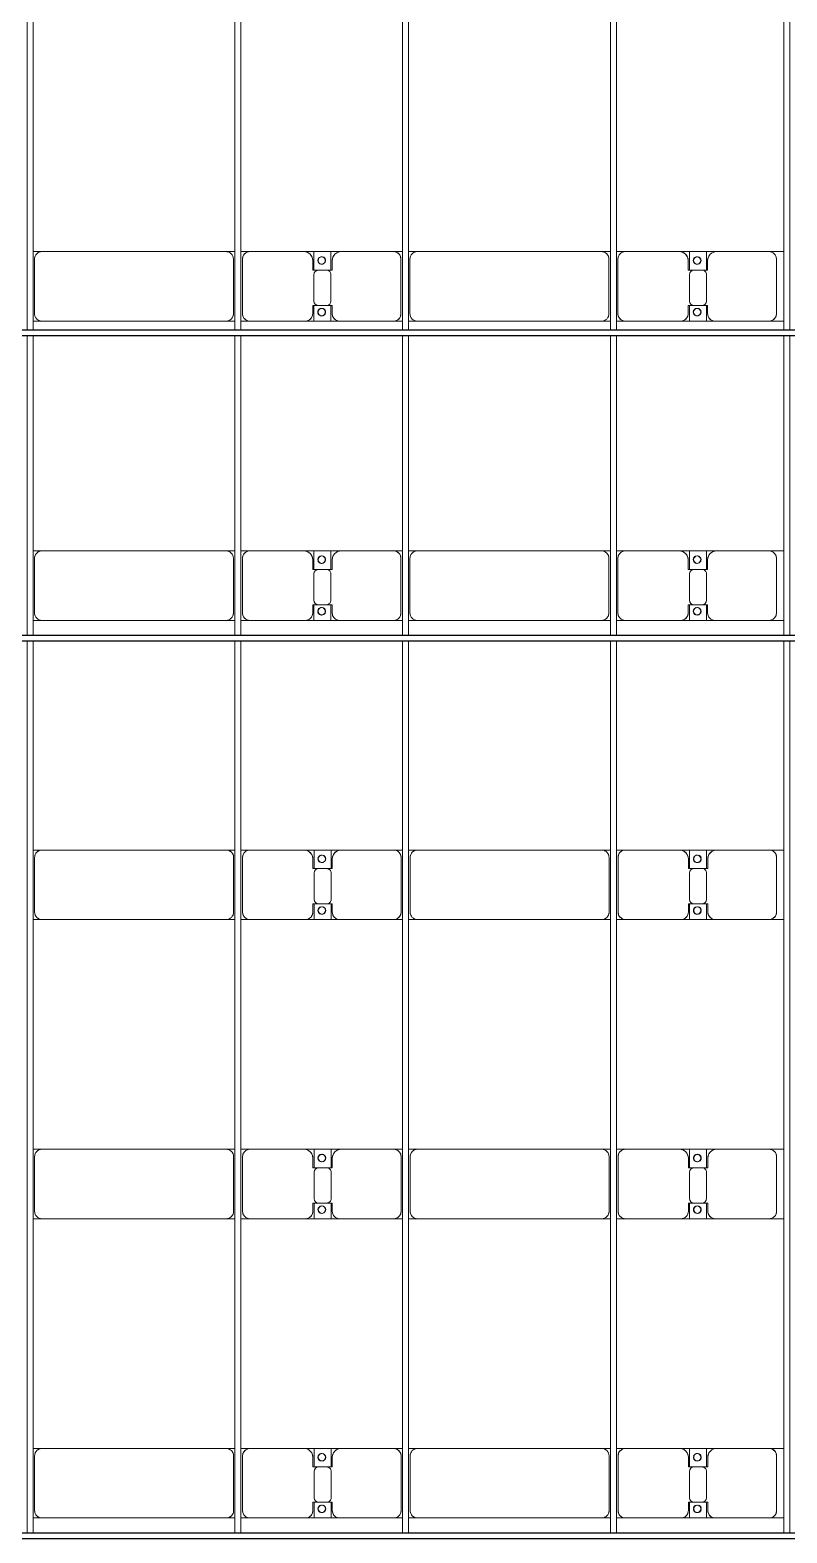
# Model space of a CAD drawing. Header units: millimetres. Extents: x -248177 to 167033, y 156986 to 268923.
# Drawn here: x -158803 to -153743, y 202419 to 212465 of the extents above; entities that cross this region are included whole.
import ezdxf

# ---------------------------------------------------------------- set-up
doc = ezdxf.new("R2010")
doc.units = ezdxf.units.MM
for name, color, linetype, lineweight in [('A-DETL-MBND', 5, 'Continuous', 9), ('A-GENM', 13, 'Continuous', 9), ('S-BEAM', 12, 'Continuous', 9)]:
    doc.layers.add(name, color=color, linetype=linetype, lineweight=lineweight)

# ---------------------------------------------------------------- blocks, each defined once
blk = doc.blocks.new('Dai phao do pin - DẢI PHAO ĐỠ PIN-V46-BỐ TRÍ KHUNG KẾT CẤU BÈ PIN 02')
at = {"layer": 'A-DETL-MBND', "color": 8}
for p, q in [((6850, 242), (6910, 242)), ((6850, 242), (6910, 242)), ((8140, 242), (6910, 242)), ((8140, 242), (8200, 242)), ((8140, 242), (8200, 242)), ((8240, 242), (8300, 242)), ((8240, 242), (8300, 242)), ((8660, 242), (8300, 242)), ((8660, 242), (8842, 242)), ((8842, 242), (8660, 242)), ((8728, 242), (8910, 242)), ((8728, 116), (8728, 242)), ((8910, 242), (8728, 242)), ((8842, 242), (8842, 116)), ((9260, 242), (8910, 242)), ((9260, 242), (9320, 242)), ((9260, 242), (9320, 242)), ((9360, 242), (9420, 242)), ((9360, 242), (9420, 242)), ((10650, 242), (9420, 242)), ((10650, 242), (10710, 242)), ((10650, 242), (10710, 242)), ((10750, 242), (10810, 242)), ((10750, 242), (10810, 242)), ((11170, 242), (10810, 242)), ((11170, 242), (11352, 242)), ((11352, 242), (11170, 242)), ((11238, 242), (11420, 242)), ((11238, 116), (11238, 242)), ((11420, 242), (11238, 242)), ((11352, 242), (11352, 116)), ((11770, 242), (11420, 242)), ((11770, 242), (11870, 242)), ((11770, 242), (11870, 242)), ((6860, 192), (6860, -173)), ((8190, -173), (8190, 192)), ((8250, 192), (8250, -173)), ((8720, 118), (8720, 182)), ((8812, 118), (8720, 118)), ((8850, 118), (8758, 118)), ((8850, 182), (8850, 118)), ((9310, -173), (9310, 192)), ((9370, 192), (9370, -173)), ((10700, -173), (10700, 192)), ((10760, 192), (10760, -173)), ((11230, 118), (11230, 182)), ((11322, 118), (11230, 118)), ((11360, 118), (11268, 118)), ((11360, 182), (11360, 118)), ((11820, -173), (11820, 192)), ((8728, 88), (8728, -88)), ((8842, -88), (8842, 88)), ((11238, 88), (11238, -88)), ((11352, -88), (11352, 88)), ((8720, -173), (8720, -118)), ((8720, -118), (8812, -118)), ((8728, -223), (8728, -116)), ((8758, -118), (8850, -118)), ((8842, -116), (8842, -223)), ((8850, -118), (8850, -173)), ((11230, -173), (11230, -118)), ((11230, -118), (11322, -118)), ((11238, -223), (11238, -116)), ((11268, -118), (11360, -118)), ((11352, -116), (11352, -223)), ((11360, -118), (11360, -173)), ((6910, -223), (6850, -223)), ((6910, -223), (6850, -223)), ((6910, -223), (8140, -223)), ((8200, -223), (8140, -223)), ((8200, -223), (8140, -223)), ((8300, -223), (8240, -223)), ((8300, -223), (8240, -223)), ((8300, -223), (8670, -223)), ((8842, -223), (8670, -223)), ((8670, -223), (8842, -223)), ((8900, -223), (8728, -223)), ((8728, -223), (8900, -223)), ((8900, -223), (9260, -223)), ((9320, -223), (9260, -223)), ((9320, -223), (9260, -223)), ((9420, -223), (9360, -223)), ((9420, -223), (9360, -223)), ((9420, -223), (10650, -223)), ((10710, -223), (10650, -223)), ((10710, -223), (10650, -223)), ((10810, -223), (10750, -223)), ((10810, -223), (10750, -223)), ((10810, -223), (11180, -223)), ((11352, -223), (11180, -223)), ((11180, -223), (11352, -223)), ((11410, -223), (11238, -223)), ((11238, -223), (11410, -223)), ((11410, -223), (11770, -223)), ((11870, -223), (11770, -223)), ((11870, -223), (11770, -223))]:
    blk.add_line(p, q, dxfattribs=at)
for centre, radius, start, end in [((6910, 192), 50, 90, 180), ((6910, 192), 50, 150, 180), ((6910, 192), 50, 105, 135), ((8140, 192), 50, 360, 90), ((8140, 192), 50, 60, 90), ((8140, 192), 50, 15, 30), ((8300, 192), 50, 90, 180), ((8300, 192), 50, 105, 180), ((8660, 182), 60, 0, 90), ((8660, 182), 60, 0, 60), ((8779, 183), 25, 360, 180), ((8779, 183), 25, 360, 165), ((8781, 183), 25, 0, 180), ((8781, 183), 25, 90, 180), ((8781, 183), 25, 15, 75), ((8910, 182), 60, 90, 180), ((8910, 182), 60, 120, 180), ((9260, 192), 50, 0, 90), ((9260, 192), 50, 0, 75), ((9420, 192), 50, 90, 180), ((9420, 192), 50, 150, 180), ((9420, 192), 50, 105, 135), ((10650, 192), 50, 360, 90), ((10650, 192), 50, 60, 90), ((10650, 192), 50, 15, 30), ((10810, 192), 50, 90, 180), ((10810, 192), 50, 105, 180), ((11170, 182), 60, 360, 90), ((11170, 182), 60, 360, 60), ((11289, 183), 25, 0, 180), ((11289, 183), 25, 0, 165), ((11291, 183), 25, 360, 180), ((11291, 183), 25, 90, 180), ((11291, 183), 25, 15, 75), ((11420, 182), 60, 90, 180), ((11420, 182), 60, 120, 180), ((11770, 192), 50, 360, 90), ((11770, 192), 50, 360, 75), ((8758, 88), 30, 90, 180), ((8779, 183), 25, 180, 360), ((8781, 183), 25, 180, 360), ((8781, 183), 25, 180, 300), ((8779, 183), 25, 210, 360), ((8781, 183), 25, 330, 345), ((8812, 88), 30, 360, 90), ((11268, 88), 30, 90, 180), ((11289, 183), 25, 180, 0), ((11291, 183), 25, 180, 0), ((11291, 183), 25, 180, 300), ((11289, 183), 25, 210, 0), ((11291, 183), 25, 330, 345), ((11322, 88), 30, 0, 90), ((8758, -88), 30, 180, 270), ((8812, -88), 30, 270, 0), ((11268, -88), 30, 180, 270), ((11322, -88), 30, 270, 360), ((6910, -173), 50, 180, 270), ((6910, -173), 50, 180, 210), ((8140, -173), 50, 270, 360), ((8140, -173), 50, 330, 360), ((8300, -173), 50, 180, 270), ((8300, -173), 50, 180, 255), ((8670, -173), 50, 270, 360), ((8670, -173), 50, 285, 360), ((8779, -162), 25, 0, 180), ((8779, -162), 25, 105, 165), ((8779, -162), 25, 180, 0), ((8779, -162), 25, 195, 0), ((8781, -162), 25, 0, 180), ((8781, -162), 25, 105, 180), ((8781, -162), 25, 180, 0), ((8781, -162), 25, 180, 270), ((8779, -162), 25, 0, 75), ((8781, -162), 25, 15, 75), ((8781, -162), 25, 285, 345), ((8900, -173), 50, 180, 270), ((8900, -173), 50, 180, 255), ((9260, -173), 50, 270, 360), ((9260, -173), 50, 285, 360), ((9420, -173), 50, 180, 270), ((9420, -173), 50, 180, 210), ((10650, -173), 50, 270, 360), ((10650, -173), 50, 330, 360), ((10810, -173), 50, 180, 270), ((10810, -173), 50, 180, 255), ((11180, -173), 50, 270, 0), ((11180, -173), 50, 285, 0), ((11289, -162), 25, 0, 180), ((11289, -162), 25, 105, 165), ((11289, -162), 25, 180, 0), ((11289, -162), 25, 195, 360), ((11291, -162), 25, 360, 180), ((11291, -162), 25, 105, 180), ((11291, -162), 25, 180, 360), ((11291, -162), 25, 180, 270), ((11289, -162), 25, 360, 75), ((11291, -162), 25, 15, 75), ((11291, -162), 25, 285, 345), ((11410, -173), 50, 180, 270), ((11410, -173), 50, 180, 255), ((11770, -173), 50, 270, 0), ((11770, -173), 50, 285, 360), ((6910, -173), 50, 240, 270), ((8140, -173), 50, 285, 300), ((9420, -173), 50, 240, 270), ((10650, -173), 50, 285, 300)]:
    blk.add_arc(centre, radius, start, end, dxfattribs=at)
blk = doc.blocks.new('Dai phao do pin - DẢI PHAO ĐỠ PIN-V47-BỐ TRÍ KHUNG KẾT CẤU BÈ PIN 02')
at = {"layer": 'A-DETL-MBND', "color": 8}
for p, q in [((6850, 242), (6910, 242)), ((6850, 242), (6910, 242)), ((8140, 242), (6910, 242)), ((8140, 242), (8200, 242)), ((8140, 242), (8200, 242)), ((8240, 242), (8300, 242)), ((8240, 242), (8300, 242)), ((8660, 242), (8300, 242)), ((8660, 242), (8842, 242)), ((8842, 242), (8660, 242)), ((8728, 242), (8910, 242)), ((8728, 116), (8728, 242)), ((8910, 242), (8728, 242)), ((8842, 242), (8842, 116)), ((9260, 242), (8910, 242)), ((9260, 242), (9320, 242)), ((9260, 242), (9320, 242)), ((9360, 242), (9420, 242)), ((9360, 242), (9420, 242)), ((10650, 242), (9420, 242)), ((10650, 242), (10710, 242)), ((10650, 242), (10710, 242)), ((10750, 242), (10810, 242)), ((10750, 242), (10810, 242)), ((11170, 242), (10810, 242)), ((11170, 242), (11352, 242)), ((11352, 242), (11170, 242)), ((11238, 242), (11420, 242)), ((11238, 116), (11238, 242)), ((11420, 242), (11238, 242)), ((11352, 242), (11352, 116)), ((11770, 242), (11420, 242)), ((11770, 242), (11870, 242)), ((11770, 242), (11870, 242)), ((6860, 192), (6860, -173)), ((8190, -173), (8190, 192)), ((8250, 192), (8250, -173)), ((8720, 118), (8720, 182)), ((8812, 118), (8720, 118)), ((8850, 118), (8758, 118)), ((8850, 182), (8850, 118)), ((9310, -173), (9310, 192)), ((9370, 192), (9370, -173)), ((10700, -173), (10700, 192)), ((10760, 192), (10760, -173)), ((11230, 118), (11230, 182)), ((11322, 118), (11230, 118)), ((11360, 118), (11268, 118)), ((11360, 182), (11360, 118)), ((11820, -173), (11820, 192)), ((8728, 88), (8728, -88)), ((8842, -88), (8842, 88)), ((11238, 88), (11238, -88)), ((11352, -88), (11352, 88)), ((8720, -173), (8720, -118)), ((8720, -118), (8812, -118)), ((8728, -223), (8728, -116)), ((8758, -118), (8850, -118)), ((8842, -116), (8842, -223)), ((8850, -118), (8850, -173)), ((11230, -173), (11230, -118)), ((11230, -118), (11322, -118)), ((11238, -223), (11238, -116)), ((11268, -118), (11360, -118)), ((11352, -116), (11352, -223)), ((11360, -118), (11360, -173)), ((6910, -223), (6850, -223)), ((6910, -223), (6850, -223)), ((6910, -223), (8140, -223)), ((8200, -223), (8140, -223)), ((8200, -223), (8140, -223)), ((8300, -223), (8240, -223)), ((8300, -223), (8240, -223)), ((8300, -223), (8670, -223)), ((8842, -223), (8670, -223)), ((8670, -223), (8842, -223)), ((8900, -223), (8728, -223)), ((8728, -223), (8900, -223)), ((8900, -223), (9260, -223)), ((9320, -223), (9260, -223)), ((9320, -223), (9260, -223)), ((9420, -223), (9360, -223)), ((9420, -223), (9360, -223)), ((9420, -223), (10650, -223)), ((10710, -223), (10650, -223)), ((10710, -223), (10650, -223)), ((10810, -223), (10750, -223)), ((10810, -223), (10750, -223)), ((10810, -223), (11180, -223)), ((11352, -223), (11180, -223)), ((11180, -223), (11352, -223)), ((11410, -223), (11238, -223)), ((11238, -223), (11410, -223)), ((11410, -223), (11770, -223)), ((11870, -223), (11770, -223)), ((11870, -223), (11770, -223))]:
    blk.add_line(p, q, dxfattribs=at)
for centre, radius, start, end in [((6910, 192), 50, 90, 180), ((6910, 192), 50, 150, 180), ((6910, 192), 50, 105, 135), ((8140, 192), 50, 360, 90), ((8140, 192), 50, 60, 90), ((8140, 192), 50, 15, 30), ((8300, 192), 50, 90, 180), ((8300, 192), 50, 105, 180), ((8660, 182), 60, 0, 90), ((8660, 182), 60, 0, 60), ((8779, 183), 25, 360, 180), ((8779, 183), 25, 360, 165), ((8781, 183), 25, 0, 180), ((8781, 183), 25, 90, 180), ((8781, 183), 25, 15, 75), ((8910, 182), 60, 90, 180), ((8910, 182), 60, 120, 180), ((9260, 192), 50, 0, 90), ((9260, 192), 50, 0, 75), ((9420, 192), 50, 90, 180), ((9420, 192), 50, 150, 180), ((9420, 192), 50, 105, 135), ((10650, 192), 50, 360, 90), ((10650, 192), 50, 60, 90), ((10650, 192), 50, 15, 30), ((10810, 192), 50, 90, 180), ((10810, 192), 50, 105, 180), ((11170, 182), 60, 360, 90), ((11170, 182), 60, 360, 60), ((11289, 183), 25, 0, 180), ((11289, 183), 25, 0, 165), ((11291, 183), 25, 360, 180), ((11291, 183), 25, 90, 180), ((11291, 183), 25, 15, 75), ((11420, 182), 60, 90, 180), ((11420, 182), 60, 120, 180), ((11770, 192), 50, 360, 90), ((11770, 192), 50, 360, 75), ((8758, 88), 30, 90, 180), ((8779, 183), 25, 180, 360), ((8781, 183), 25, 180, 360), ((8781, 183), 25, 180, 300), ((8779, 183), 25, 210, 360), ((8781, 183), 25, 330, 345), ((8812, 88), 30, 360, 90), ((11268, 88), 30, 90, 180), ((11289, 183), 25, 180, 0), ((11291, 183), 25, 180, 0), ((11291, 183), 25, 180, 300), ((11289, 183), 25, 210, 0), ((11291, 183), 25, 330, 345), ((11322, 88), 30, 0, 90), ((8758, -88), 30, 180, 270), ((8812, -88), 30, 270, 0), ((11268, -88), 30, 180, 270), ((11322, -88), 30, 270, 360), ((6910, -173), 50, 180, 270), ((6910, -173), 50, 180, 210), ((8140, -173), 50, 270, 360), ((8140, -173), 50, 330, 360), ((8300, -173), 50, 180, 270), ((8300, -173), 50, 180, 255), ((8670, -173), 50, 270, 360), ((8670, -173), 50, 285, 360), ((8779, -162), 25, 0, 180), ((8779, -162), 25, 105, 165), ((8779, -162), 25, 180, 0), ((8779, -162), 25, 195, 0), ((8781, -162), 25, 0, 180), ((8781, -162), 25, 105, 180), ((8781, -162), 25, 180, 0), ((8781, -162), 25, 180, 270), ((8779, -162), 25, 0, 75), ((8781, -162), 25, 15, 75), ((8781, -162), 25, 285, 345), ((8900, -173), 50, 180, 270), ((8900, -173), 50, 180, 255), ((9260, -173), 50, 270, 360), ((9260, -173), 50, 285, 360), ((9420, -173), 50, 180, 270), ((9420, -173), 50, 180, 210), ((10650, -173), 50, 270, 360), ((10650, -173), 50, 330, 360), ((10810, -173), 50, 180, 270), ((10810, -173), 50, 180, 255), ((11180, -173), 50, 270, 0), ((11180, -173), 50, 285, 0), ((11289, -162), 25, 0, 180), ((11289, -162), 25, 105, 165), ((11289, -162), 25, 180, 0), ((11289, -162), 25, 195, 360), ((11291, -162), 25, 360, 180), ((11291, -162), 25, 105, 180), ((11291, -162), 25, 180, 360), ((11291, -162), 25, 180, 270), ((11289, -162), 25, 360, 75), ((11291, -162), 25, 15, 75), ((11291, -162), 25, 285, 345), ((11410, -173), 50, 180, 270), ((11410, -173), 50, 180, 255), ((11770, -173), 50, 270, 0), ((11770, -173), 50, 285, 360), ((6910, -173), 50, 240, 270), ((8140, -173), 50, 285, 300), ((9420, -173), 50, 240, 270), ((10650, -173), 50, 285, 300)]:
    blk.add_arc(centre, radius, start, end, dxfattribs=at)
blk = doc.blocks.new('Dai phao do pin - DẢI PHAO ĐỠ PIN-V48-BỐ TRÍ KHUNG KẾT CẤU BÈ PIN 02')
at = {"layer": 'A-DETL-MBND', "color": 8}
for p, q in [((6850, 242), (6910, 242)), ((6850, 242), (6910, 242)), ((8140, 242), (6910, 242)), ((8140, 242), (8200, 242)), ((8140, 242), (8200, 242)), ((8240, 242), (8300, 242)), ((8240, 242), (8300, 242)), ((8660, 242), (8300, 242)), ((8660, 242), (8842, 242)), ((8842, 242), (8660, 242)), ((8728, 242), (8910, 242)), ((8728, 116), (8728, 242)), ((8910, 242), (8728, 242)), ((8842, 242), (8842, 116)), ((9260, 242), (8910, 242)), ((9260, 242), (9320, 242)), ((9260, 242), (9320, 242)), ((9360, 242), (9420, 242)), ((9360, 242), (9420, 242)), ((10650, 242), (9420, 242)), ((10650, 242), (10710, 242)), ((10650, 242), (10710, 242)), ((10750, 242), (10810, 242)), ((10750, 242), (10810, 242)), ((11170, 242), (10810, 242)), ((11170, 242), (11352, 242)), ((11352, 242), (11170, 242)), ((11238, 242), (11420, 242)), ((11238, 116), (11238, 242)), ((11420, 242), (11238, 242)), ((11352, 242), (11352, 116)), ((11770, 242), (11420, 242)), ((11770, 242), (11870, 242)), ((11770, 242), (11870, 242)), ((6860, 192), (6860, -173)), ((8190, -173), (8190, 192)), ((8250, 192), (8250, -173)), ((8720, 118), (8720, 182)), ((8812, 118), (8720, 118)), ((8850, 118), (8758, 118)), ((8850, 182), (8850, 118)), ((9310, -173), (9310, 192)), ((9370, 192), (9370, -173)), ((10700, -173), (10700, 192)), ((10760, 192), (10760, -173)), ((11230, 118), (11230, 182)), ((11322, 118), (11230, 118)), ((11360, 118), (11268, 118)), ((11360, 182), (11360, 118)), ((11820, -173), (11820, 192)), ((8728, 88), (8728, -88)), ((8842, -88), (8842, 88)), ((11238, 88), (11238, -88)), ((11352, -88), (11352, 88)), ((8720, -173), (8720, -118)), ((8720, -118), (8812, -118)), ((8728, -223), (8728, -116)), ((8758, -118), (8850, -118)), ((8842, -116), (8842, -223)), ((8850, -118), (8850, -173)), ((11230, -173), (11230, -118)), ((11230, -118), (11322, -118)), ((11238, -223), (11238, -116)), ((11268, -118), (11360, -118)), ((11352, -116), (11352, -223)), ((11360, -118), (11360, -173)), ((6910, -223), (6850, -223)), ((6910, -223), (6850, -223)), ((6910, -223), (8140, -223)), ((8200, -223), (8140, -223)), ((8200, -223), (8140, -223)), ((8300, -223), (8240, -223)), ((8300, -223), (8240, -223)), ((8300, -223), (8670, -223)), ((8842, -223), (8670, -223)), ((8670, -223), (8842, -223)), ((8900, -223), (8728, -223)), ((8728, -223), (8900, -223)), ((8900, -223), (9260, -223)), ((9320, -223), (9260, -223)), ((9320, -223), (9260, -223)), ((9420, -223), (9360, -223)), ((9420, -223), (9360, -223)), ((9420, -223), (10650, -223)), ((10710, -223), (10650, -223)), ((10710, -223), (10650, -223)), ((10810, -223), (10750, -223)), ((10810, -223), (10750, -223)), ((10810, -223), (11180, -223)), ((11352, -223), (11180, -223)), ((11180, -223), (11352, -223)), ((11410, -223), (11238, -223)), ((11238, -223), (11410, -223)), ((11410, -223), (11770, -223)), ((11870, -223), (11770, -223)), ((11870, -223), (11770, -223))]:
    blk.add_line(p, q, dxfattribs=at)
for centre, radius, start, end in [((6910, 192), 50, 90, 180), ((6910, 192), 50, 150, 180), ((6910, 192), 50, 105, 135), ((8140, 192), 50, 360, 90), ((8140, 192), 50, 60, 90), ((8140, 192), 50, 15, 30), ((8300, 192), 50, 90, 180), ((8300, 192), 50, 105, 180), ((8660, 182), 60, 0, 90), ((8660, 182), 60, 0, 60), ((8779, 183), 25, 360, 180), ((8779, 183), 25, 360, 165), ((8781, 183), 25, 0, 180), ((8781, 183), 25, 90, 180), ((8781, 183), 25, 15, 75), ((8910, 182), 60, 90, 180), ((8910, 182), 60, 120, 180), ((9260, 192), 50, 0, 90), ((9260, 192), 50, 0, 75), ((9420, 192), 50, 90, 180), ((9420, 192), 50, 150, 180), ((9420, 192), 50, 105, 135), ((10650, 192), 50, 360, 90), ((10650, 192), 50, 60, 90), ((10650, 192), 50, 15, 30), ((10810, 192), 50, 90, 180), ((10810, 192), 50, 105, 180), ((11170, 182), 60, 360, 90), ((11170, 182), 60, 360, 60), ((11289, 183), 25, 0, 180), ((11289, 183), 25, 0, 165), ((11291, 183), 25, 360, 180), ((11291, 183), 25, 90, 180), ((11291, 183), 25, 15, 75), ((11420, 182), 60, 90, 180), ((11420, 182), 60, 120, 180), ((11770, 192), 50, 360, 90), ((11770, 192), 50, 360, 75), ((8758, 88), 30, 90, 180), ((8779, 183), 25, 180, 360), ((8781, 183), 25, 180, 360), ((8781, 183), 25, 180, 300), ((8779, 183), 25, 210, 360), ((8781, 183), 25, 330, 345), ((8812, 88), 30, 360, 90), ((11268, 88), 30, 90, 180), ((11289, 183), 25, 180, 0), ((11291, 183), 25, 180, 0), ((11291, 183), 25, 180, 300), ((11289, 183), 25, 210, 0), ((11291, 183), 25, 330, 345), ((11322, 88), 30, 0, 90), ((8758, -88), 30, 180, 270), ((8812, -88), 30, 270, 0), ((11268, -88), 30, 180, 270), ((11322, -88), 30, 270, 360), ((6910, -173), 50, 180, 270), ((6910, -173), 50, 180, 210), ((8140, -173), 50, 270, 360), ((8140, -173), 50, 330, 360), ((8300, -173), 50, 180, 270), ((8300, -173), 50, 180, 255), ((8670, -173), 50, 270, 360), ((8670, -173), 50, 285, 360), ((8779, -162), 25, 0, 180), ((8779, -162), 25, 105, 165), ((8779, -162), 25, 180, 0), ((8779, -162), 25, 195, 0), ((8781, -162), 25, 0, 180), ((8781, -162), 25, 105, 180), ((8781, -162), 25, 180, 0), ((8781, -162), 25, 180, 270), ((8779, -162), 25, 0, 75), ((8781, -162), 25, 15, 75), ((8781, -162), 25, 285, 345), ((8900, -173), 50, 180, 270), ((8900, -173), 50, 180, 255), ((9260, -173), 50, 270, 360), ((9260, -173), 50, 285, 360), ((9420, -173), 50, 180, 270), ((9420, -173), 50, 180, 210), ((10650, -173), 50, 270, 360), ((10650, -173), 50, 330, 360), ((10810, -173), 50, 180, 270), ((10810, -173), 50, 180, 255), ((11180, -173), 50, 270, 0), ((11180, -173), 50, 285, 0), ((11289, -162), 25, 0, 180), ((11289, -162), 25, 105, 165), ((11289, -162), 25, 180, 0), ((11289, -162), 25, 195, 360), ((11291, -162), 25, 360, 180), ((11291, -162), 25, 105, 180), ((11291, -162), 25, 180, 360), ((11291, -162), 25, 180, 270), ((11289, -162), 25, 360, 75), ((11291, -162), 25, 15, 75), ((11291, -162), 25, 285, 345), ((11410, -173), 50, 180, 270), ((11410, -173), 50, 180, 255), ((11770, -173), 50, 270, 0), ((11770, -173), 50, 285, 360), ((6910, -173), 50, 240, 270), ((8140, -173), 50, 285, 300), ((9420, -173), 50, 240, 270), ((10650, -173), 50, 285, 300)]:
    blk.add_arc(centre, radius, start, end, dxfattribs=at)
blk = doc.blocks.new('Dai phao do pin - DẢI PHAO ĐỠ PIN-V49-BỐ TRÍ KHUNG KẾT CẤU BÈ PIN 02')
at = {"layer": 'A-DETL-MBND', "color": 8}
for p, q in [((6850, 242), (6910, 242)), ((6850, 242), (6910, 242)), ((8140, 242), (6910, 242)), ((8140, 242), (8200, 242)), ((8140, 242), (8200, 242)), ((8240, 242), (8300, 242)), ((8240, 242), (8300, 242)), ((8660, 242), (8300, 242)), ((8660, 242), (8842, 242)), ((8842, 242), (8660, 242)), ((8728, 242), (8910, 242)), ((8728, 116), (8728, 242)), ((8910, 242), (8728, 242)), ((8842, 242), (8842, 116)), ((9260, 242), (8910, 242)), ((9260, 242), (9320, 242)), ((9260, 242), (9320, 242)), ((9360, 242), (9420, 242)), ((9360, 242), (9420, 242)), ((10650, 242), (9420, 242)), ((10650, 242), (10710, 242)), ((10650, 242), (10710, 242)), ((10750, 242), (10810, 242)), ((10750, 242), (10810, 242)), ((11170, 242), (10810, 242)), ((11170, 242), (11352, 242)), ((11352, 242), (11170, 242)), ((11238, 242), (11420, 242)), ((11238, 116), (11238, 242)), ((11420, 242), (11238, 242)), ((11352, 242), (11352, 116)), ((11770, 242), (11420, 242)), ((11770, 242), (11870, 242)), ((11770, 242), (11870, 242)), ((6860, 192), (6860, -173)), ((8190, -173), (8190, 192)), ((8250, 192), (8250, -173)), ((8720, 118), (8720, 182)), ((8812, 118), (8720, 118)), ((8850, 118), (8758, 118)), ((8850, 182), (8850, 118)), ((9310, -173), (9310, 192)), ((9370, 192), (9370, -173)), ((10700, -173), (10700, 192)), ((10760, 192), (10760, -173)), ((11230, 118), (11230, 182)), ((11322, 118), (11230, 118)), ((11360, 118), (11268, 118)), ((11360, 182), (11360, 118)), ((11820, -173), (11820, 192)), ((8728, 88), (8728, -88)), ((8842, -88), (8842, 88)), ((11238, 88), (11238, -88)), ((11352, -88), (11352, 88)), ((8720, -173), (8720, -118)), ((8720, -118), (8812, -118)), ((8728, -223), (8728, -116)), ((8758, -118), (8850, -118)), ((8842, -116), (8842, -223)), ((8850, -118), (8850, -173)), ((11230, -173), (11230, -118)), ((11230, -118), (11322, -118)), ((11238, -223), (11238, -116)), ((11268, -118), (11360, -118)), ((11352, -116), (11352, -223)), ((11360, -118), (11360, -173)), ((6910, -223), (6850, -223)), ((6910, -223), (6850, -223)), ((6910, -223), (8140, -223)), ((8200, -223), (8140, -223)), ((8200, -223), (8140, -223)), ((8300, -223), (8240, -223)), ((8300, -223), (8240, -223)), ((8300, -223), (8670, -223)), ((8842, -223), (8670, -223)), ((8670, -223), (8842, -223)), ((8900, -223), (8728, -223)), ((8728, -223), (8900, -223)), ((8900, -223), (9260, -223)), ((9320, -223), (9260, -223)), ((9320, -223), (9260, -223)), ((9420, -223), (9360, -223)), ((9420, -223), (9360, -223)), ((9420, -223), (10650, -223)), ((10710, -223), (10650, -223)), ((10710, -223), (10650, -223)), ((10810, -223), (10750, -223)), ((10810, -223), (10750, -223)), ((10810, -223), (11180, -223)), ((11352, -223), (11180, -223)), ((11180, -223), (11352, -223)), ((11410, -223), (11238, -223)), ((11238, -223), (11410, -223)), ((11410, -223), (11770, -223)), ((11870, -223), (11770, -223)), ((11870, -223), (11770, -223))]:
    blk.add_line(p, q, dxfattribs=at)
for centre, radius, start, end in [((6910, 192), 50, 90, 180), ((6910, 192), 50, 150, 180), ((6910, 192), 50, 105, 135), ((8140, 192), 50, 360, 90), ((8140, 192), 50, 60, 90), ((8140, 192), 50, 15, 30), ((8300, 192), 50, 90, 180), ((8300, 192), 50, 105, 180), ((8660, 182), 60, 0, 90), ((8660, 182), 60, 0, 60), ((8779, 183), 25, 360, 180), ((8779, 183), 25, 360, 165), ((8781, 183), 25, 0, 180), ((8781, 183), 25, 90, 180), ((8781, 183), 25, 15, 75), ((8910, 182), 60, 90, 180), ((8910, 182), 60, 120, 180), ((9260, 192), 50, 0, 90), ((9260, 192), 50, 0, 75), ((9420, 192), 50, 90, 180), ((9420, 192), 50, 150, 180), ((9420, 192), 50, 105, 135), ((10650, 192), 50, 360, 90), ((10650, 192), 50, 60, 90), ((10650, 192), 50, 15, 30), ((10810, 192), 50, 90, 180), ((10810, 192), 50, 105, 180), ((11170, 182), 60, 360, 90), ((11170, 182), 60, 360, 60), ((11289, 183), 25, 0, 180), ((11289, 183), 25, 0, 165), ((11291, 183), 25, 360, 180), ((11291, 183), 25, 90, 180), ((11291, 183), 25, 15, 75), ((11420, 182), 60, 90, 180), ((11420, 182), 60, 120, 180), ((11770, 192), 50, 360, 90), ((11770, 192), 50, 360, 75), ((8758, 88), 30, 90, 180), ((8779, 183), 25, 180, 360), ((8781, 183), 25, 180, 360), ((8781, 183), 25, 180, 300), ((8779, 183), 25, 210, 360), ((8781, 183), 25, 330, 345), ((8812, 88), 30, 360, 90), ((11268, 88), 30, 90, 180), ((11289, 183), 25, 180, 0), ((11291, 183), 25, 180, 0), ((11291, 183), 25, 180, 300), ((11289, 183), 25, 210, 0), ((11291, 183), 25, 330, 345), ((11322, 88), 30, 0, 90), ((8758, -88), 30, 180, 270), ((8812, -88), 30, 270, 0), ((11268, -88), 30, 180, 270), ((11322, -88), 30, 270, 360), ((6910, -173), 50, 180, 270), ((6910, -173), 50, 180, 210), ((8140, -173), 50, 270, 360), ((8140, -173), 50, 330, 360), ((8300, -173), 50, 180, 270), ((8300, -173), 50, 180, 255), ((8670, -173), 50, 270, 360), ((8670, -173), 50, 285, 360), ((8779, -162), 25, 0, 180), ((8779, -162), 25, 105, 165), ((8779, -162), 25, 180, 0), ((8779, -162), 25, 195, 0), ((8781, -162), 25, 0, 180), ((8781, -162), 25, 105, 180), ((8781, -162), 25, 180, 0), ((8781, -162), 25, 180, 270), ((8779, -162), 25, 0, 75), ((8781, -162), 25, 15, 75), ((8781, -162), 25, 285, 345), ((8900, -173), 50, 180, 270), ((8900, -173), 50, 180, 255), ((9260, -173), 50, 270, 360), ((9260, -173), 50, 285, 360), ((9420, -173), 50, 180, 270), ((9420, -173), 50, 180, 210), ((10650, -173), 50, 270, 360), ((10650, -173), 50, 330, 360), ((10810, -173), 50, 180, 270), ((10810, -173), 50, 180, 255), ((11180, -173), 50, 270, 0), ((11180, -173), 50, 285, 0), ((11289, -162), 25, 0, 180), ((11289, -162), 25, 105, 165), ((11289, -162), 25, 180, 0), ((11289, -162), 25, 195, 360), ((11291, -162), 25, 360, 180), ((11291, -162), 25, 105, 180), ((11291, -162), 25, 180, 360), ((11291, -162), 25, 180, 270), ((11289, -162), 25, 360, 75), ((11291, -162), 25, 15, 75), ((11291, -162), 25, 285, 345), ((11410, -173), 50, 180, 270), ((11410, -173), 50, 180, 255), ((11770, -173), 50, 270, 0), ((11770, -173), 50, 285, 360), ((6910, -173), 50, 240, 270), ((8140, -173), 50, 285, 300), ((9420, -173), 50, 240, 270), ((10650, -173), 50, 285, 300)]:
    blk.add_arc(centre, radius, start, end, dxfattribs=at)
blk = doc.blocks.new('Dai phao do pin - DẢI PHAO ĐỠ PIN-V50-BỐ TRÍ KHUNG KẾT CẤU BÈ PIN 02')
at = {"layer": 'A-DETL-MBND', "color": 8}
for p, q in [((6850, 242), (6910, 242)), ((6850, 242), (6910, 242)), ((8140, 242), (6910, 242)), ((8140, 242), (8200, 242)), ((8140, 242), (8200, 242)), ((8240, 242), (8300, 242)), ((8240, 242), (8300, 242)), ((8660, 242), (8300, 242)), ((8660, 242), (8842, 242)), ((8842, 242), (8660, 242)), ((8728, 242), (8910, 242)), ((8728, 116), (8728, 242)), ((8910, 242), (8728, 242)), ((8842, 242), (8842, 116)), ((9260, 242), (8910, 242)), ((9260, 242), (9320, 242)), ((9260, 242), (9320, 242)), ((9360, 242), (9420, 242)), ((9360, 242), (9420, 242)), ((10650, 242), (9420, 242)), ((10650, 242), (10710, 242)), ((10650, 242), (10710, 242)), ((10750, 242), (10810, 242)), ((10750, 242), (10810, 242)), ((11170, 242), (10810, 242)), ((11170, 242), (11352, 242)), ((11352, 242), (11170, 242)), ((11238, 242), (11420, 242)), ((11238, 116), (11238, 242)), ((11420, 242), (11238, 242)), ((11352, 242), (11352, 116)), ((11770, 242), (11420, 242)), ((11770, 242), (11870, 242)), ((11770, 242), (11870, 242)), ((6860, 192), (6860, -173)), ((8190, -173), (8190, 192)), ((8250, 192), (8250, -173)), ((8720, 118), (8720, 182)), ((8812, 118), (8720, 118)), ((8850, 118), (8758, 118)), ((8850, 182), (8850, 118)), ((9310, -173), (9310, 192)), ((9370, 192), (9370, -173)), ((10700, -173), (10700, 192)), ((10760, 192), (10760, -173)), ((11230, 118), (11230, 182)), ((11322, 118), (11230, 118)), ((11360, 118), (11268, 118)), ((11360, 182), (11360, 118)), ((11820, -173), (11820, 192)), ((8728, 88), (8728, -88)), ((8842, -88), (8842, 88)), ((11238, 88), (11238, -88)), ((11352, -88), (11352, 88)), ((8720, -173), (8720, -118)), ((8720, -118), (8812, -118)), ((8728, -223), (8728, -116)), ((8758, -118), (8850, -118)), ((8842, -116), (8842, -223)), ((8850, -118), (8850, -173)), ((11230, -173), (11230, -118)), ((11230, -118), (11322, -118)), ((11238, -223), (11238, -116)), ((11268, -118), (11360, -118)), ((11352, -116), (11352, -223)), ((11360, -118), (11360, -173)), ((6910, -223), (6850, -223)), ((6910, -223), (6850, -223)), ((6910, -223), (8140, -223)), ((8200, -223), (8140, -223)), ((8200, -223), (8140, -223)), ((8300, -223), (8240, -223)), ((8300, -223), (8240, -223)), ((8300, -223), (8670, -223)), ((8842, -223), (8670, -223)), ((8670, -223), (8842, -223)), ((8900, -223), (8728, -223)), ((8728, -223), (8900, -223)), ((8900, -223), (9260, -223)), ((9320, -223), (9260, -223)), ((9320, -223), (9260, -223)), ((9420, -223), (9360, -223)), ((9420, -223), (9360, -223)), ((9420, -223), (10650, -223)), ((10710, -223), (10650, -223)), ((10710, -223), (10650, -223)), ((10810, -223), (10750, -223)), ((10810, -223), (10750, -223)), ((10810, -223), (11180, -223)), ((11352, -223), (11180, -223)), ((11180, -223), (11352, -223)), ((11410, -223), (11238, -223)), ((11238, -223), (11410, -223)), ((11410, -223), (11770, -223)), ((11870, -223), (11770, -223)), ((11870, -223), (11770, -223))]:
    blk.add_line(p, q, dxfattribs=at)
for centre, radius, start, end in [((6910, 192), 50, 90, 180), ((6910, 192), 50, 150, 180), ((6910, 192), 50, 105, 135), ((8140, 192), 50, 360, 90), ((8140, 192), 50, 60, 90), ((8140, 192), 50, 15, 30), ((8300, 192), 50, 90, 180), ((8300, 192), 50, 105, 180), ((8660, 182), 60, 0, 90), ((8660, 182), 60, 0, 60), ((8779, 183), 25, 360, 180), ((8779, 183), 25, 360, 165), ((8781, 183), 25, 0, 180), ((8781, 183), 25, 90, 180), ((8781, 183), 25, 15, 75), ((8910, 182), 60, 90, 180), ((8910, 182), 60, 120, 180), ((9260, 192), 50, 0, 90), ((9260, 192), 50, 0, 75), ((9420, 192), 50, 90, 180), ((9420, 192), 50, 150, 180), ((9420, 192), 50, 105, 135), ((10650, 192), 50, 360, 90), ((10650, 192), 50, 60, 90), ((10650, 192), 50, 15, 30), ((10810, 192), 50, 90, 180), ((10810, 192), 50, 105, 180), ((11170, 182), 60, 360, 90), ((11170, 182), 60, 360, 60), ((11289, 183), 25, 0, 180), ((11289, 183), 25, 0, 165), ((11291, 183), 25, 360, 180), ((11291, 183), 25, 90, 180), ((11291, 183), 25, 15, 75), ((11420, 182), 60, 90, 180), ((11420, 182), 60, 120, 180), ((11770, 192), 50, 360, 90), ((11770, 192), 50, 360, 75), ((8758, 88), 30, 90, 180), ((8779, 183), 25, 180, 360), ((8781, 183), 25, 180, 360), ((8781, 183), 25, 180, 300), ((8779, 183), 25, 210, 360), ((8781, 183), 25, 330, 345), ((8812, 88), 30, 360, 90), ((11268, 88), 30, 90, 180), ((11289, 183), 25, 180, 0), ((11291, 183), 25, 180, 0), ((11291, 183), 25, 180, 300), ((11289, 183), 25, 210, 0), ((11291, 183), 25, 330, 345), ((11322, 88), 30, 0, 90), ((8758, -88), 30, 180, 270), ((8812, -88), 30, 270, 0), ((11268, -88), 30, 180, 270), ((11322, -88), 30, 270, 360), ((6910, -173), 50, 180, 270), ((6910, -173), 50, 180, 210), ((8140, -173), 50, 270, 360), ((8140, -173), 50, 330, 360), ((8300, -173), 50, 180, 270), ((8300, -173), 50, 180, 255), ((8670, -173), 50, 270, 360), ((8670, -173), 50, 285, 360), ((8779, -162), 25, 0, 180), ((8779, -162), 25, 105, 165), ((8779, -162), 25, 180, 0), ((8779, -162), 25, 195, 0), ((8781, -162), 25, 0, 180), ((8781, -162), 25, 105, 180), ((8781, -162), 25, 180, 0), ((8781, -162), 25, 180, 270), ((8779, -162), 25, 0, 75), ((8781, -162), 25, 15, 75), ((8781, -162), 25, 285, 345), ((8900, -173), 50, 180, 270), ((8900, -173), 50, 180, 255), ((9260, -173), 50, 270, 360), ((9260, -173), 50, 285, 360), ((9420, -173), 50, 180, 270), ((9420, -173), 50, 180, 210), ((10650, -173), 50, 270, 360), ((10650, -173), 50, 330, 360), ((10810, -173), 50, 180, 270), ((10810, -173), 50, 180, 255), ((11180, -173), 50, 270, 0), ((11180, -173), 50, 285, 0), ((11289, -162), 25, 0, 180), ((11289, -162), 25, 105, 165), ((11289, -162), 25, 180, 0), ((11289, -162), 25, 195, 360), ((11291, -162), 25, 360, 180), ((11291, -162), 25, 105, 180), ((11291, -162), 25, 180, 360), ((11291, -162), 25, 180, 270), ((11289, -162), 25, 360, 75), ((11291, -162), 25, 15, 75), ((11291, -162), 25, 285, 345), ((11410, -173), 50, 180, 270), ((11410, -173), 50, 180, 255), ((11770, -173), 50, 270, 0), ((11770, -173), 50, 285, 360), ((6910, -173), 50, 240, 270), ((8140, -173), 50, 285, 300), ((9420, -173), 50, 240, 270), ((10650, -173), 50, 285, 300)]:
    blk.add_arc(centre, radius, start, end, dxfattribs=at)
blk = doc.blocks.new('Dầm C52 - Dầm C52-24593-BỐ TRÍ KHUNG KẾT CẤU BÈ PIN 02')
at = {"layer": 'S-BEAM', "color": 1}
for p, q in [((-10178, 20), (-4218, 20)), ((-4178, 20), (-2178, 20)), ((-2138, 20), (3822, 20)), ((-4218, -20), (-10178, -20)), ((-2178, -20), (-4178, -20)), ((3822, -20), (-2138, -20))]:
    blk.add_line(p, q, dxfattribs=at)
blk = doc.blocks.new('Dầm C52 - Hộp 40x60-16517-BỐ TRÍ KHUNG KẾT CẤU BÈ PIN 02')
at = {"layer": 'S-BEAM', "color": 3, "lineweight": 25}
for p, q in [((-109999, 20), (109999, 20)), ((109999, -20), (-109999, -20))]:
    blk.add_line(p, q, dxfattribs=at)
blk = doc.blocks.new('HOBANMONG_BEPIN 2_rvt-1-BỐ TRÍ KHUNG KẾT CẤU BÈ PIN 02')
at = {"layer": 'A-GENM', "lineweight": 9, "rotation": 0.0007586094741477002}
for name, p in [('Dai phao do pin - DẢI PHAO ĐỠ PIN-V50-BỐ TRÍ KHUNG KẾT CẤU BÈ PIN 02', (-165633, 210742)), ('Dai phao do pin - DẢI PHAO ĐỠ PIN-V49-BỐ TRÍ KHUNG KẾT CẤU BÈ PIN 02', (-165633, 208742)), ('Dai phao do pin - DẢI PHAO ĐỠ PIN-V48-BỐ TRÍ KHUNG KẾT CẤU BÈ PIN 02', (-165632, 206742)), ('Dai phao do pin - DẢI PHAO ĐỠ PIN-V47-BỐ TRÍ KHUNG KẾT CẤU BÈ PIN 02', (-165632, 204742)), ('Dai phao do pin - DẢI PHAO ĐỠ PIN-V46-BỐ TRÍ KHUNG KẾT CẤU BÈ PIN 02', (-165632, 202742))]:
    blk.add_blockref(name, p, dxfattribs=at)
at = {"layer": 'S-BEAM', "lineweight": 9}
for name, p, rotation in [('Dầm C52 - Dầm C52-24593-BỐ TRÍ KHUNG KẾT CẤU BÈ PIN 02', (-158803, 212598), 90.00075860989138), ('Dầm C52 - Dầm C52-24593-BỐ TRÍ KHUNG KẾT CẤU BÈ PIN 02', (-157413, 212598), 90.00075860989138), ('Dầm C52 - Dầm C52-24593-BỐ TRÍ KHUNG KẾT CẤU BÈ PIN 02', (-156293, 212598), 90.00075860989138), ('Dầm C52 - Dầm C52-24593-BỐ TRÍ KHUNG KẾT CẤU BÈ PIN 02', (-154903, 212598), 90.00075860989138), ('Dầm C52 - Dầm C52-24593-BỐ TRÍ KHUNG KẾT CẤU BÈ PIN 02', (-153743, 212598), 90.00075860989138), ('Dầm C52 - Hộp 40x60-16517-BỐ TRÍ KHUNG KẾT CẤU BÈ PIN 02', (-131155, 210441), 0.0007586094741477002), ('Dầm C52 - Hộp 40x60-16517-BỐ TRÍ KHUNG KẾT CẤU BÈ PIN 02', (-131155, 208401), 0.0007586094741477002), ('Dầm C52 - Hộp 40x60-16517-BỐ TRÍ KHUNG KẾT CẤU BÈ PIN 02', (-131155, 202401), 0.0007586094741477002)]:
    blk.add_blockref(name, p, dxfattribs=dict(at, rotation=rotation))

msp = doc.modelspace()

# ---------------------------------------------------------------- block references
at = {"lineweight": 5}
msp.add_blockref('HOBANMONG_BEPIN 2_rvt-1-BỐ TRÍ KHUNG KẾT CẤU BÈ PIN 02', (0, 0), dxfattribs=at)

doc.saveas('drawing.dxf')
